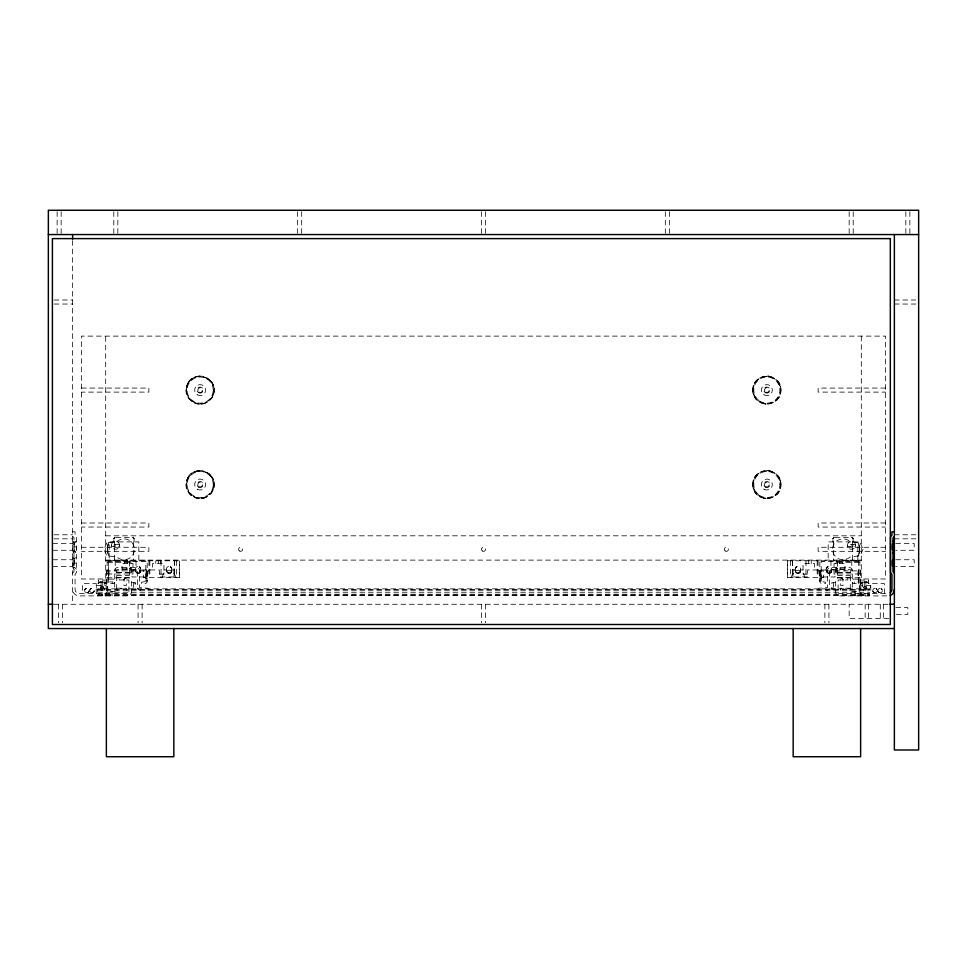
<?xml version="1.0" encoding="UTF-8"?>
<svg xmlns="http://www.w3.org/2000/svg" width="967" height="967" viewBox="0 0 967 967"><rect width="100%" height="100%" fill="white"/><g stroke="black" fill="none" stroke-linecap="round" stroke-linejoin="round"><path stroke-width="0.73" stroke-dasharray="4.83 3.63" d="M73.045 565.066L73.045 563.108L76.417 563.108L76.417 565.429M73.045 542.185L73.988 541.302M73.988 565.429L73.988 563.108M76.417 557.512L73.045 558.902L75.511 557.959M76.417 549.232L76.417 546.923L73.045 546.923M76.417 541.315L74.604 542.668L74.604 551.154L75.511 552.072M135.114 583.754L135.114 582.678L131.331 582.678M162.77 577.311L162.77 577.142A6.443 6.443 0 0 1 163.447 573.54L166.989 570.518A5.838 5.838 0 0 1 170.543 570.53L173.673 572.851L176.224 577.65M804.23 577.48L804.23 577.142A6.443 6.443 0 0 0 803.553 573.54L800.011 570.518A5.838 5.838 0 0 0 796.457 570.53L793.327 572.851L790.776 577.65M835.669 589.145L831.886 589.145L831.886 588.069M101.088 582.098L101.088 590.063L104.388 590.063L104.376 582.098M862.624 582.098L862.624 590.063L865.936 590.063L865.912 582.098M101.088 590.063L101.172 586.087M112.776 583.585L112.776 581.916L108.461 581.916L108.461 561.452L145.836 561.452L145.812 581.505L141.52 582.231L141.52 583.585L144.893 583.585A2.297 2.297 0 0 0 147.189 581.288L147.189 562.395A2.297 2.297 0 0 0 144.893 560.111M187.767 383.476L188.118 382.859L186.716 386.026C191.478 367.617 221.117 378.218 213.115 395.467C210.25 402.949 200.495 406.442 193.533 402.465C190.281 400.737 187.791 397.691 186.716 394.173C185.108 392.59 187.308 383.21 186.389 387.356M187.767 477.928L188.118 477.311L186.716 480.478C191.478 462.069 221.117 472.67 213.115 489.918C210.25 497.401 200.495 500.894 193.533 496.917C190.281 495.189 187.791 492.143 186.716 488.625C185.108 487.042 187.308 477.662 186.389 481.808M752.822 390.1C751.975 372.005 781.723 372.005 780.889 390.1C781.723 408.183 751.975 408.183 752.822 390.1L753.764 390.1M752.822 484.552C751.975 466.457 781.723 466.457 780.889 484.552C781.723 502.635 751.975 502.635 752.822 484.552L753.764 484.552M146.5 569.962L146.138 576.973L132.008 576.973L131.585 568.874L122.035 568.874M174.543 560.111L173.661 576.973L159.664 576.973L159.301 569.962L140.783 569.962M140.783 570.627L139.985 572.537L138.076 573.334A2.696 2.696 0 0 1 135.38 570.627L136.166 572.537L138.076 573.334A2.696 2.696 0 0 0 140.783 570.627C140.638 575.051 133.797 573.226 135.38 569.152A2.696 2.696 0 0 1 138.076 566.444A2.696 2.696 0 0 1 140.783 569.152L139.852 572.669M171.812 570.627L171.026 572.537L169.116 573.334A2.696 2.696 0 0 1 166.409 570.627L167.206 572.537L169.116 573.334A2.696 2.696 0 0 0 171.812 570.627C171.667 575.051 164.825 573.226 166.409 569.152A2.696 2.696 0 0 1 169.116 566.444A2.696 2.696 0 0 1 171.812 569.152L170.893 572.669M800.591 570.627L799.794 572.537L797.884 573.334A2.696 2.696 0 0 1 795.188 570.627L795.974 572.537L797.884 573.334A2.696 2.696 0 0 0 800.591 570.627C800.422 575.087 793.593 573.201 795.188 569.152A2.696 2.696 0 0 1 797.884 566.444A2.696 2.696 0 0 1 800.591 569.152L800.047 572.246M831.62 570.627L830.834 572.537L828.924 573.334A2.696 2.696 0 0 1 826.217 570.627L827.015 572.537L828.924 573.334A2.696 2.696 0 0 0 831.62 570.627C831.451 575.087 824.633 573.201 826.217 569.152A2.696 2.696 0 0 1 828.924 566.444A2.696 2.696 0 0 1 831.62 569.152L831.076 572.246M101.148 588.673C100.036 585.035 100.737 590.305 102.816 588.673M101.475 588.867L103.324 587.634L102.502 586.401L101.148 586.582M865.852 586.582L864.498 586.401L863.676 587.634L865.308 588.939L866.214 587.054L865.852 588.673M103.215 588.141L103.191 587.054M863.809 587.054L863.809 588.214M213.912 392.832L212.172 397.328L212.522 396.712M213.912 487.283L212.172 491.78L212.522 491.163M755.191 382.303L754.828 382.859L757.947 379.245M778.52 397.896L778.882 397.328L775.752 400.942M755.191 476.755L754.828 477.311L757.947 473.697M778.52 492.336L778.882 491.78L775.752 495.394M74.604 542.705L73.045 542.705L75.511 541.762M73.988 557.04L73.045 557.983L73.045 568.233L73.988 569.176M72.634 573.141L73.988 571.799L73.988 537.688L72.634 536.347M100.749 587.126L101.982 586.292M798.923 573.129L800.386 571.666M829.952 573.129L831.415 571.666M864.075 586.691L864.716 586.328M865.308 588.939L865.961 588.577M138.74 573.25L139.345 573.008M169.781 573.25L170.385 573.008M798.549 573.25L799.153 573.008M829.589 573.25L830.194 573.008M196.398 376.574L199.383 376.078L198.767 376.127M203.904 403.614L200.906 404.109L201.523 404.061M196.398 471.026L199.383 470.53L198.767 470.578M203.904 498.065L200.906 498.561L201.523 498.513M865.525 588.867L864.184 588.673M126.81 577.541L124.912 578.23L123.897 579.97A2.974 2.974 0 0 1 126.81 577.541L124.09 579.318L123.897 585.506L126.326 585.506L126.326 579.97M864.498 586.401L865.308 586.328M74.604 551.13L73.045 551.13L74.604 551.166L76.417 552.979M76.417 569.164L74.604 567.363L73.045 567.315L75.511 568.258M129.505 561.452L129.505 577.783L125.239 577.783M54.067 300L72.634 300M894.366 300L915.797 300M54.067 304.037L72.634 304.037M894.366 304.037L915.797 304.037M81.409 388.069L148.87 388.069L148.87 392.106L81.409 392.118M885.591 388.069L818.13 388.069L818.13 392.106L885.591 392.118M186.111 390.1L187.054 390.1M213.236 390.1A13.091 13.091 0 0 0 193.605 378.762A13.091 13.091 0 0 0 193.605 401.426A13.091 13.091 0 0 0 213.236 390.1L214.178 390.1A14.034 14.034 0 0 0 193.134 377.94A14.034 14.034 0 0 0 193.134 402.248A14.034 14.034 0 0 0 214.178 390.1M779.946 390.1L780.889 390.1A14.034 14.034 0 0 0 759.832 377.94A14.034 14.034 0 0 0 759.832 402.248A14.034 14.034 0 0 0 780.889 390.1M186.111 484.552L187.054 484.552M213.236 484.552A13.091 13.091 0 0 0 193.605 473.214A13.091 13.091 0 0 0 193.605 495.878A13.091 13.091 0 0 0 213.236 484.552L214.178 484.552A14.034 14.034 0 0 0 193.134 472.392A14.034 14.034 0 0 0 193.134 496.7A14.034 14.034 0 0 0 214.178 484.552M779.946 484.552L780.889 484.552A14.034 14.034 0 0 0 759.832 472.392A14.034 14.034 0 0 0 759.832 496.7A14.034 14.034 0 0 0 780.889 484.552M81.409 523.002L148.87 523.002L148.87 527.039L81.409 527.051M885.591 523.002L818.13 523.002L818.13 527.039L885.591 527.051M72.634 531.802L75.063 531.802L75.063 535.114L76.417 536.866L76.417 572.621L75.063 574.374L75.063 589.423A4.049 4.049 0 0 0 79.113 593.472L127.559 593.472A1.354 1.354 0 0 0 128.901 592.118L128.901 579.97L119.183 579.97L119.183 577.541M54.067 534.775L72.634 534.775M894.366 534.775L915.797 534.775M105.693 535.815L861.307 535.815M54.067 538.824L72.634 538.824M894.366 538.824L915.797 538.824M52.798 543.539L72.634 543.539M895.78 543.539L914.202 543.539L914.202 550.271L895.78 550.296M81.409 547.286L148.87 547.286L148.87 551.323L81.409 551.335M885.591 547.286L818.13 547.286L818.13 551.323L885.591 551.335M52.798 550.296L72.634 550.296M52.798 559.736L72.634 559.736M895.78 559.736L914.202 559.736L914.202 566.469L895.78 566.481M105.693 560.111L861.307 560.111M123.703 560.449L107.132 560.449L107.132 591.405L116.693 591.405L116.717 569.563L137.532 569.563L137.532 587.271A2.949 2.949 0 0 0 140.481 590.221M843.297 560.449L859.868 560.449L859.868 591.405L850.307 591.405L850.283 569.563L829.468 569.563L829.468 587.271A2.949 2.949 0 0 1 826.519 590.221M105.693 560.775L179.451 560.775M787.549 560.775L861.307 560.775M858.539 561.452L821.164 561.452L821.188 581.505L825.48 582.231L825.48 583.585L822.107 583.585A2.297 2.297 0 0 1 819.811 581.288L819.811 562.395A2.297 2.297 0 0 1 822.107 560.111M129.505 562.335L107.132 562.335A2.297 2.297 0 0 1 109.404 560.111M837.495 562.335L859.868 562.335A2.297 2.297 0 0 0 857.596 560.111M52.798 566.481L72.634 566.481M844.965 568.874L835.415 568.874L834.992 576.973L820.862 576.973L820.499 569.962M129.505 569.793L130.859 569.793M836.141 569.793L837.495 569.793M132.963 569.962L135.38 569.962M163.967 569.962L166.409 569.962M171.812 569.962L174.024 569.962M792.976 569.962L795.188 569.962M800.591 569.962L803.033 569.962M826.217 569.962L807.699 569.962L807.336 576.973L793.339 576.973L792.457 560.111M831.62 569.962L834.038 569.962M105.693 570.905L148.93 570.905M818.07 570.905L861.307 570.905M145.836 571.412L147.189 571.412M819.811 571.412L821.164 571.412M145.836 572.246L147.189 572.246M819.811 572.246L821.164 572.246M116.693 572.428L129.505 572.428M837.495 572.428L850.307 572.428M116.693 572.669L129.505 572.669M837.495 572.669L850.307 572.669M129.505 572.911L130.859 572.911M836.141 572.911L837.495 572.911M145.836 573.6L147.189 573.6M819.811 573.6L821.164 573.6M107.132 573.951L130.859 573.999L130.859 560.111M859.868 573.951L836.141 573.999L836.141 560.111M131.85 574.035L132.963 574.035L132.963 563.483L122.035 563.483L122.035 570.905M159.519 574.132L163.967 574.132L163.967 563.483L152.581 563.483L152.581 569.962M807.481 574.132L803.033 574.132L803.033 563.483L814.419 563.483L814.419 569.962M835.15 574.035L834.038 574.035L834.038 563.483L844.965 563.483L844.965 570.905M145.836 574.277L147.189 574.277M819.811 574.277L821.164 574.277M116.693 575.631L129.505 575.631M145.836 575.438L147.189 575.438M819.811 575.438L821.164 575.438M837.495 575.631L850.307 575.631M145.836 576.284L147.189 576.32M819.811 576.32L821.164 576.284M145.836 577.154L147.189 577.154M819.811 577.154L821.164 577.154M116.693 577.783L127.958 577.541A3.372 3.372 0 0 1 131.331 580.925L131.331 592.118A3.783 3.783 0 0 1 127.559 595.902L79.113 595.902A6.479 6.479 0 0 1 72.634 589.423M179.451 577.65L143.394 577.65L143.394 570.905M787.549 577.65L823.606 577.65L823.606 570.905M850.307 577.783L839.042 577.541A3.372 3.372 0 0 0 835.669 580.925L835.669 592.118A3.783 3.783 0 0 0 839.441 595.902L887.887 595.902A6.479 6.479 0 0 0 888.371 595.877M107.132 577.783L129.505 577.783M837.495 561.452L837.495 577.783L859.868 577.783M841.761 577.783L837.495 577.783M145.836 578.326L147.189 578.326M819.811 578.326L821.164 578.326M145.836 578.991L147.189 578.991M819.811 578.991L821.164 578.991M107.107 580.079L98.344 580.079L98.344 582.098L107.107 582.098M145.836 580.176L147.189 580.176M819.811 580.176L821.164 580.176M859.893 580.079L868.656 580.079L868.656 582.098L859.893 582.098M145.836 580.345L147.189 580.345M819.811 580.345L821.164 580.345M145.836 581.191L147.189 581.191M819.811 581.191L821.164 581.191M835.669 582.678L831.886 582.678L831.886 589.145M96.241 585.639L106.152 585.639L106.152 593.472M870.759 585.639L860.848 585.639L860.848 593.472M116.717 588.214L126.447 588.214L126.447 590.221M850.283 588.214L840.553 588.214L840.553 590.221M131.331 589.145L135.114 589.145L135.114 582.678M97.667 589.387L869.454 589.387M97.667 590.233L869.454 590.233M97.667 592.227L869.454 592.227M97.667 594.221L869.454 594.221M97.667 595.068L869.454 595.068M54.067 604.266L888.77 604.266M895.865 607.639L907.856 607.639L907.856 614.371L895.865 614.383M888.77 618.433L849.183 618.433L849.159 604.266M768.233 376.127L767.617 376.078L770.602 376.574M765.477 404.061L766.094 404.109L763.096 403.614M768.233 470.578L767.617 470.53L770.602 471.026M765.477 498.513L766.094 498.561L763.096 498.065M101.692 586.328L102.502 586.401M840.19 577.541L842.088 578.23L843.103 579.97A2.974 2.974 0 0 0 840.19 577.541L842.91 579.318L843.103 585.506L840.674 585.506L840.674 579.97M865.018 586.292L866.251 587.126M827.655 573.008L828.26 573.25M796.615 573.008L797.219 573.25M167.847 573.008L168.451 573.25M136.806 573.008L137.411 573.25M102.284 586.328L102.925 586.691M101.039 588.577L101.692 588.939M209.053 379.245L212.172 382.859L211.809 382.303M191.248 400.942L188.118 397.328L188.48 397.896M209.053 473.697L212.172 477.311L211.809 476.755M191.248 495.394L188.118 491.78L188.48 492.336M166.409 570.627L168.077 573.129M135.38 570.627L137.048 573.129M73.988 552.991L73.045 552.048L73.045 541.81M827.148 572.669L826.217 570.627M796.107 572.669L795.188 570.627M779.233 383.476L778.882 382.859L780.611 387.356M754.478 396.712L754.828 397.328L753.088 392.832M779.233 477.928L778.882 477.311L780.611 481.808M754.478 491.163L754.828 491.78L753.088 487.283M865.828 586.087L865.912 590.063M909.874 211.7L909.874 234.558M905.837 211.7L905.837 234.558M884.382 593.472L884.382 583.621L870.759 583.621L870.747 593.472M883.62 604.266L883.62 618.433M880.284 604.266L880.284 618.433M868.511 604.266L868.511 618.433M868.136 593.472L868.136 595.902M865.006 593.472L865.006 595.902M865.163 604.266L865.163 618.433M864.268 582.098L864.268 590.063M861.887 593.472L861.887 595.902M861.307 336.117L861.307 578.991L885.591 578.991L885.591 336.117L81.409 336.117L81.409 578.991L105.693 578.991L105.693 336.117M861.15 593.472L861.15 595.902M860.497 570.905L860.497 583.585L852.664 583.585L852.664 579.136L858.067 579.136L858.067 570.905M859.276 591.405L859.276 587.634A5.729 5.729 0 0 1 865.018 581.892L869.067 583.572L866.287 582.037L867.206 582.339L863.736 582.037L865.018 581.892A5.729 5.729 0 0 1 870.747 587.634M858.744 542.898L858.744 544.01A16.596 16.596 0 0 1 858.744 554.611L858.744 555.723M858.345 560.775L858.539 581.916L854.224 581.916L854.224 583.585M858.333 570.905L858.333 583.585M858.031 593.472L858.031 595.902M857.862 560.111L857.862 541.895L828.175 541.895L828.175 560.111M854.961 591.405L854.901 595.902M853.208 211.7L853.208 234.558M853.136 541.895L853.099 538.571L851.794 537.567L833.905 537.616L832.95 538.571L832.901 541.895M852.882 544.614L852.882 546.609M852.386 541.895L852.386 544.614M852.386 546.609L852.386 560.111M851.963 544.614L851.963 546.609M851.794 560.775L851.794 570.905M849.159 211.7L849.159 234.558M847.817 577.541L847.817 579.97L838.099 579.97L838.099 592.118A1.354 1.354 0 0 0 839.441 593.472L887.887 593.472A4.049 4.049 0 0 0 888.492 593.424M843.297 560.111L843.297 561.452M842.281 560.775L842.281 563.483M840.069 567.556L840.069 569.563M839.719 560.775L839.719 563.483M837.156 560.775L837.156 563.483M833.663 541.895L833.663 560.111M833.349 582.678L833.349 589.145M830.967 560.775L830.967 570.905M828.924 604.266L828.924 622.833M824.875 604.266L824.875 622.833M819.496 570.905L819.496 577.65M818.964 590.221L818.964 588.214L827.401 587.622L827.462 570.506A2.949 2.949 0 0 1 830.411 567.556L849.34 567.556A2.949 2.949 0 0 1 852.29 570.506L852.29 587.271A2.949 2.949 0 0 1 849.34 590.221M818.07 560.775L818.07 577.65M817.175 560.775L817.175 577.65M811.24 560.775L811.24 563.483M808.678 560.775L808.678 563.483M805.982 560.775L805.982 577.65M792.916 573.54L792.916 577.65M792.493 560.775L792.493 577.65M790.474 560.775L790.474 577.65M669.369 211.7L669.369 234.558M665.32 211.7L665.32 234.558M485.519 211.7L485.519 234.558M485.519 604.266L485.519 622.833M481.481 211.7L481.481 234.558M481.481 604.266L481.481 622.833M301.68 211.7L301.68 234.558M297.631 211.7L297.631 234.558M176.526 560.775L176.526 577.65M174.507 560.775L174.507 577.65M174.084 573.54L174.084 577.65M161.018 560.775L161.018 577.65M160.885 560.775L160.885 563.483M158.322 560.775L158.322 563.483M155.76 560.775L155.76 563.483M149.825 560.775L149.825 577.65M148.93 560.775L148.93 577.65M148.036 590.221L148.036 588.214L139.599 587.622L139.538 570.506A2.949 2.949 0 0 0 136.589 567.556L117.66 567.556A2.949 2.949 0 0 0 114.71 570.506L114.71 587.271A2.949 2.949 0 0 0 117.66 590.221M147.504 570.905L147.504 577.65M142.125 604.266L142.125 622.833M138.825 560.111L138.825 541.895L109.138 541.895L109.138 560.111M138.076 604.266L138.076 622.833M136.033 560.775L136.033 570.905M134.099 541.895L134.05 538.571L132.745 537.567L114.855 537.616L113.901 538.571L113.864 541.895M133.651 582.678L133.651 589.145M133.337 541.895L133.337 560.111M129.844 560.775L129.844 563.483M127.281 560.775L127.281 563.483M126.931 567.556L126.931 569.563M124.719 560.775L124.719 563.483M123.703 560.111L123.703 561.452M117.841 211.7L117.841 234.558M115.206 560.775L115.206 570.905M115.037 544.614L115.037 546.609M114.614 541.895L114.614 544.614M114.614 546.609L114.614 560.111M114.118 544.614L114.118 546.609M113.792 211.7L113.792 234.558M112.039 591.405L112.099 595.902M108.933 570.905L108.933 579.136L114.336 579.136L114.336 583.585L106.503 583.585L106.503 570.905M108.969 593.472L108.969 595.902M108.655 560.775L108.667 583.585M108.256 542.898L108.256 544.01A16.596 16.596 0 0 0 108.256 554.611L108.256 555.723M107.724 591.405L107.724 587.634A5.729 5.729 0 0 0 101.982 581.892L97.933 583.572L100.713 582.037L99.794 582.339L103.264 582.037L101.982 581.892A5.729 5.729 0 0 0 96.253 587.634M105.85 593.472L105.85 595.902M105.113 593.472L105.113 595.902M102.732 582.098L102.732 590.063M101.994 593.472L101.994 595.902M98.864 593.472L98.864 595.902M96.253 593.472L96.241 583.621L82.618 583.621L82.618 593.472M74.604 558.866L74.604 567.351M72.634 240.59L72.634 604.266M62.517 604.266L62.517 622.833M61.163 211.7L61.163 234.558M58.467 604.266L58.467 622.833M57.126 211.7L57.126 234.558M179.451 569.212L179.415 577.65L179.415 560.775L179.451 569.212M787.585 560.775L787.585 577.65L787.585 560.775M107.482 547.515L108.256 554.611L107.385 549.316L108.256 544.01L107.482 547.515M859.615 549.316L858.744 554.611L859.615 549.316L858.744 544.01L859.615 549.316M113.961 538.401L113.864 538.921A1.354 1.354 0 0 1 115.206 537.567L113.961 538.401M833.01 538.401L832.901 538.921A1.354 1.354 0 0 1 834.255 537.567L833.01 538.401M106.805 542.898L103.916 549.316L106.805 555.723L116.971 557.077A10.456 10.456 0 0 0 131.5 556.581A10.456 10.456 0 0 0 131.5 542.04A10.456 10.456 0 0 0 116.971 541.556L106.805 542.898M863.084 549.316L860.195 555.723L850.029 557.077A10.456 10.456 0 0 1 835.5 556.581A10.456 10.456 0 0 1 835.5 542.04A10.456 10.456 0 0 1 850.029 541.556L860.195 542.898L863.084 549.316M795.974 567.242L795.394 568.112L796.856 566.65L795.974 567.242M827.015 567.242L826.422 568.112L827.885 566.65L827.015 567.242M85.483 588.83L84.806 589.713L86.015 588.516L85.483 588.83M90.608 588.83L89.931 589.713L91.14 588.516L90.608 588.83M88.928 591.417L87.719 592.626L88.928 591.417M94.053 591.417L92.844 592.626L94.053 591.417M861.44 583.149L859.711 585.434L862.818 582.339L861.44 583.149M119.461 544.614L111.628 544.614L111.628 546.609L119.461 546.609L119.461 544.614M855.372 544.614L847.539 544.614L847.539 546.609L855.372 546.609L855.372 544.614M130.859 568.499L129.505 568.499L130.859 568.608M837.495 568.499L836.141 568.499L837.495 568.608M869.454 588.855L97.667 588.855L97.667 595.575L869.454 595.599L869.454 588.879M852.314 537.676L851.794 537.567A1.354 1.354 0 0 1 853.136 538.921L852.314 537.676M133.265 537.676L132.745 537.567A1.354 1.354 0 0 1 134.099 538.921L133.265 537.676M881.517 588.83L880.985 588.516L882.194 589.713L881.517 588.83M876.392 588.83L875.86 588.516L877.069 589.713L876.392 588.83M879.281 592.626L878.072 591.417L879.281 592.626M874.156 592.626L872.947 591.417L874.156 592.626M105.56 583.149L104.182 582.339L107.289 585.434L105.56 583.149M171.026 567.242L170.144 566.65L171.606 568.112L171.026 567.242M139.985 567.242L139.115 566.65L140.578 568.112L139.985 567.242M725.214 550.972A2.019 2.019 0 0 0 728.393 549.498A2.019 2.019 0 0 0 725.528 547.479A2.019 2.019 0 0 0 725.214 550.972M239.465 550.972A2.019 2.019 0 0 0 242.644 549.498A2.019 2.019 0 0 0 239.78 547.479A2.019 2.019 0 0 0 239.465 550.972M482.34 550.972A2.019 2.019 0 0 0 485.519 549.498A2.019 2.019 0 0 0 482.654 547.479A2.019 2.019 0 0 0 482.34 550.972M113.453 548.773A4.049 4.049 0 0 0 119.521 545.267A4.049 4.049 0 0 0 113.453 541.762A4.049 4.049 0 0 0 113.453 548.773M849.497 548.773A4.049 4.049 0 0 0 855.565 545.267A4.049 4.049 0 0 0 849.497 541.762A4.049 4.049 0 0 0 849.497 548.773M85.616 592.408A2.224 2.224 0 0 0 89.085 590.728A2.224 2.224 0 0 0 85.894 588.565A2.224 2.224 0 0 0 85.616 592.408M90.886 592.493A2.224 2.224 0 0 0 94.222 590.571A2.224 2.224 0 0 0 90.886 588.637A2.224 2.224 0 0 0 90.886 592.493M101.317 588.794A1.342 1.342 0 0 0 103.324 587.634A1.342 1.342 0 0 0 101.317 586.473A1.342 1.342 0 0 0 101.317 588.794M878.882 592.408A2.224 2.224 0 0 0 882.351 590.728A2.224 2.224 0 0 0 879.16 588.565A2.224 2.224 0 0 0 878.882 592.408M873.89 592.493A2.224 2.224 0 0 0 877.238 590.571A2.224 2.224 0 0 0 873.89 588.637A2.224 2.224 0 0 0 873.89 592.493M864.353 588.794A1.342 1.342 0 0 0 866.347 587.634A1.342 1.342 0 0 0 864.353 586.473A1.342 1.342 0 0 0 864.353 588.794M192.493 401.365A13.623 13.623 0 0 0 213.743 391.091A13.623 13.623 0 0 0 194.21 377.831A13.623 13.623 0 0 0 192.493 401.365M193.4 496.228A13.49 13.49 0 0 0 213.634 484.552A13.49 13.49 0 0 0 193.4 472.863A13.49 13.49 0 0 0 193.4 496.228M759.192 401.365A13.623 13.623 0 0 0 780.442 391.091A13.623 13.623 0 0 0 760.92 377.831A13.623 13.623 0 0 0 759.192 401.365M759.192 495.817A13.623 13.623 0 0 0 780.442 485.543A13.623 13.623 0 0 0 760.92 472.283A13.623 13.623 0 0 0 759.192 495.817M197.401 394.862A5.5 5.5 0 0 0 205.645 390.1A5.5 5.5 0 0 0 197.401 385.337A5.5 5.5 0 0 0 197.401 394.862M198.839 392.022A2.333 2.333 0 0 0 202.478 390.269A2.333 2.333 0 0 0 199.129 387.997A2.333 2.333 0 0 0 198.839 392.022M197.401 489.302A5.5 5.5 0 0 0 205.645 484.552A5.5 5.5 0 0 0 197.401 479.789A5.5 5.5 0 0 0 197.401 489.302M198.839 486.474A2.333 2.333 0 0 0 202.478 484.721A2.333 2.333 0 0 0 199.129 482.448A2.333 2.333 0 0 0 198.839 486.474M759.494 400.918A13.091 13.091 0 0 0 779.91 391.055A13.091 13.091 0 0 0 761.15 378.315A13.091 13.091 0 0 0 759.494 400.918M764.099 394.862A5.5 5.5 0 0 0 772.355 390.1A5.5 5.5 0 0 0 764.099 385.337A5.5 5.5 0 0 0 764.099 394.862M765.538 392.022A2.333 2.333 0 0 0 769.176 390.269A2.333 2.333 0 0 0 765.84 387.997A2.333 2.333 0 0 0 765.538 392.022M759.494 495.37A13.091 13.091 0 0 0 779.91 485.507A13.091 13.091 0 0 0 761.15 472.766A13.091 13.091 0 0 0 759.494 495.37M764.099 489.302A5.5 5.5 0 0 0 772.355 484.552A5.5 5.5 0 0 0 764.099 479.789A5.5 5.5 0 0 0 764.099 489.302M765.538 486.474A2.333 2.333 0 0 0 769.176 484.721A2.333 2.333 0 0 0 765.84 482.448A2.333 2.333 0 0 0 765.538 486.474M765.332 392.723A3.034 3.034 0 0 0 769.889 390.1A3.034 3.034 0 0 0 765.332 387.465A3.034 3.034 0 0 0 765.332 392.723M765.332 487.175A3.034 3.034 0 0 0 769.889 484.552A3.034 3.034 0 0 0 765.332 481.917A3.034 3.034 0 0 0 765.332 487.175M198.634 392.723A3.034 3.034 0 0 0 203.179 390.1A3.034 3.034 0 0 0 198.634 387.465A3.034 3.034 0 0 0 198.634 392.723M198.634 487.175A3.034 3.034 0 0 0 203.179 484.552A3.034 3.034 0 0 0 198.634 481.917A3.034 3.034 0 0 0 198.634 487.175"/><path stroke-width="1.45" d="M894.366 536.347L893.012 537.688L893.012 571.799L894.366 573.141M893.012 552.991L893.955 552.048L893.955 541.81L893.012 540.843M48.35 234.558L918.65 234.558M894.366 531.802L891.937 531.802L891.937 535.114L890.583 536.866L890.583 572.621L891.937 574.374L891.937 589.423A4.049 4.049 0 0 1 890.172 592.759M892.396 546.923L893.955 546.923M892.396 563.108L893.955 563.108M48.35 604.266L52.883 604.266M889.833 604.266L894.366 604.266M894.366 628.55L48.35 628.55L48.35 210.262L918.65 210.262L918.65 749.993L894.366 749.993L894.366 234.558M893.955 557.983L893.955 568.233M892.396 544.083L892.396 544.832M892.396 545.4L892.396 548.434M892.396 548.724L892.396 549.752M892.396 560.268L892.396 561.307M892.396 561.585L892.396 564.631M892.396 565.187L892.396 565.949M860.63 628.55L860.63 756.738L793.17 756.738L793.17 628.55M173.83 628.55L173.83 756.738L106.37 756.738L106.37 628.55M72.634 234.558L72.634 239.079M894.366 589.423A6.479 6.479 0 0 1 890.256 595.454M890.317 238.607L52.399 238.607L52.399 624.501L890.317 624.501L890.317 238.607"/></g></svg>
